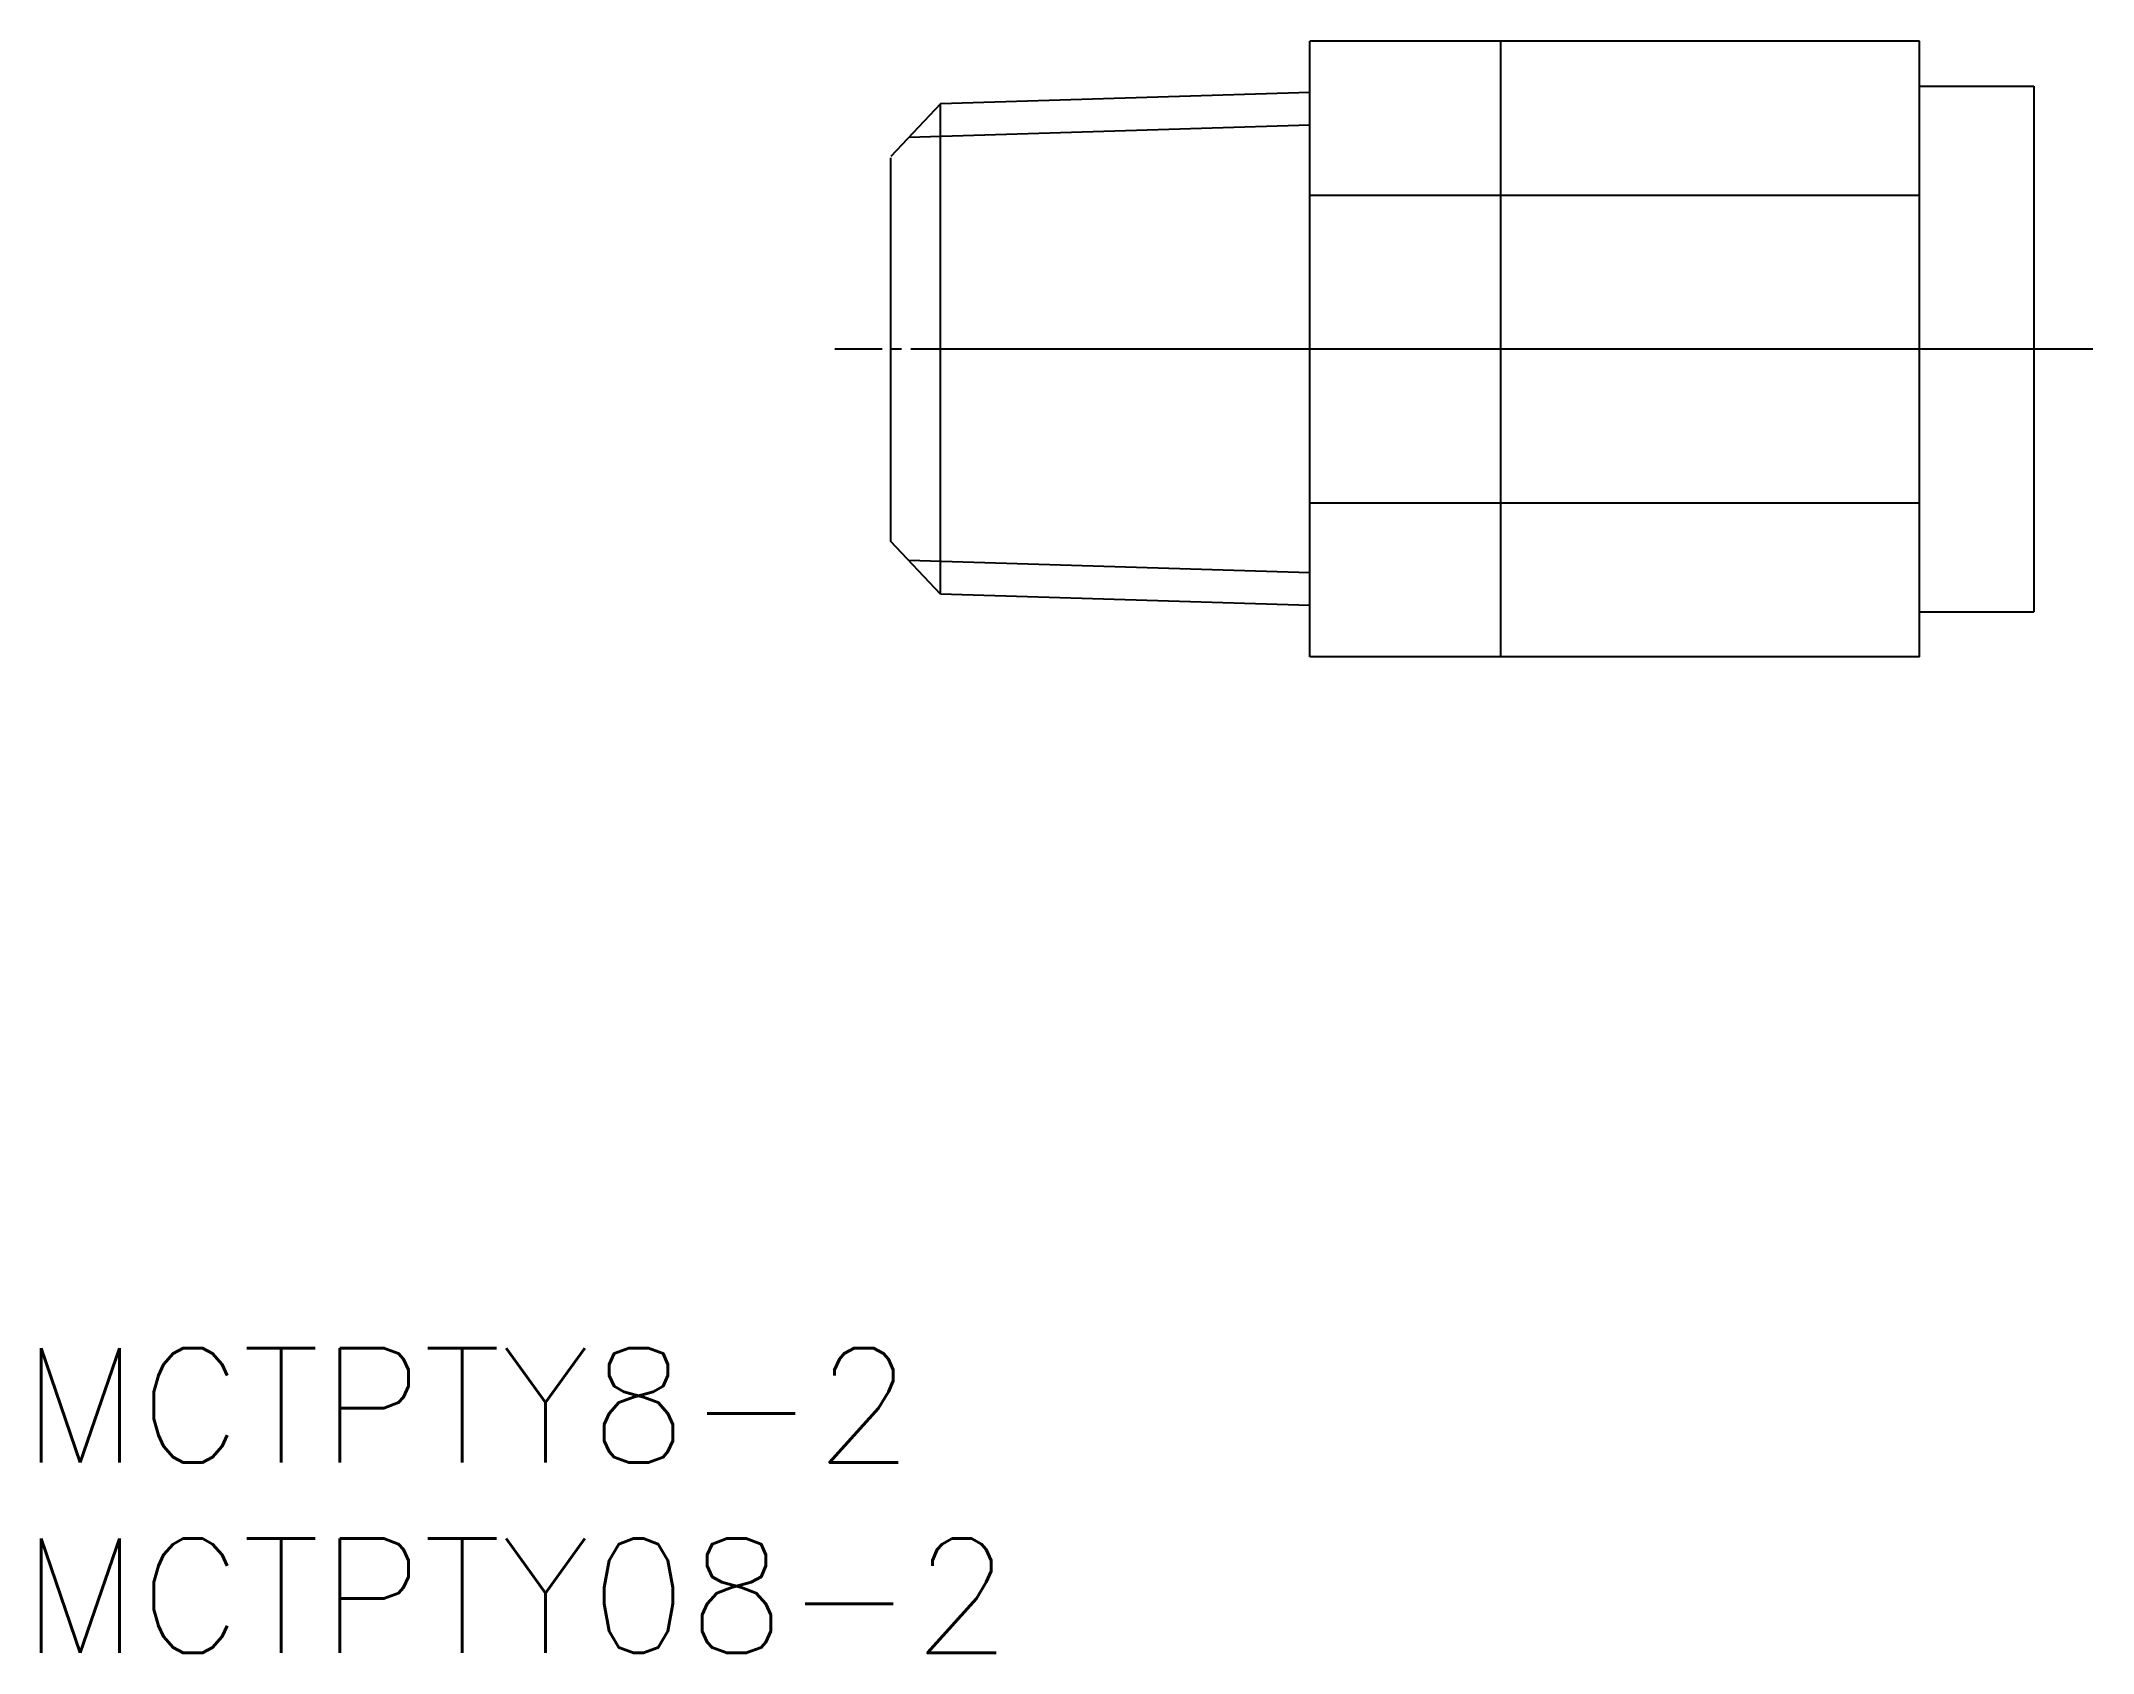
# Model space of a CAD drawing. Extents: x 0.5 to 54.4, y 0 to 42.3.
import ezdxf

# ---------------------------------------------------------------- set-up
doc = ezdxf.new("R2010")
doc.units = 0
doc.linetypes.add('CENTER', pattern=[2, 1.25, -0.25, 0.25, -0.25])
doc.layers.get('0').update_dxf_attribs({"linetype": 'CONTINUOUS'})
doc.layers.add('CENTER', color=1, linetype='CENTER')
doc.styles.get("Standard").update_dxf_attribs({"font": 'txt.shx'})

# ---------------------------------------------------------------- blocks, each defined once
blk = doc.blocks.new('*U2')
at = {"color": 7, "linetype": 'CONTINUOUS'}
blk.add_text('MCTPTY08-2', height=3, dxfattribs=at).set_placement((0, 0))
blk = doc.blocks.new('*U3')
at = {"color": 7, "linetype": 'CONTINUOUS'}
blk.add_text('MCTPTY8-2', height=3, dxfattribs=at).set_placement((0, 5))

msp = doc.modelspace()

# ---------------------------------------------------------------- linework, layer by layer
at = {"color": 7, "linetype": 'CONTINUOUS'}
for p, q in [((49.826, 42.308), (33.826, 42.308)), ((33.826, 26.143), (33.826, 42.308)), ((38.826, 42.308), (38.826, 26.143)), ((49.826, 26.143), (49.826, 42.308)), ((33.826, 40.96), (24.125, 40.657)), ((49.826, 41.126), (52.826, 41.126)), ((52.826, 41.126), (52.826, 27.326)), ((24.125, 40.657), (22.826, 39.274)), ((24.125, 27.794), (24.125, 40.657)), ((33.826, 40.104), (23.297, 39.775)), ((22.826, 29.177), (22.826, 39.246)), ((33.826, 38.267), (49.826, 38.267)), ((33.826, 30.184), (49.826, 30.184)), ((24.125, 27.794), (22.826, 29.177)), ((33.826, 28.347), (23.297, 28.676)), ((33.826, 27.491), (24.125, 27.794)), ((49.826, 27.326), (52.826, 27.326)), ((49.826, 26.143), (33.826, 26.143))]:
    msp.add_line(p, q, dxfattribs=at)
at = {"layer": 'CENTER', "color": 1, "linetype": 'CENTER'}
for p, q in [((21.349, 34.226), (54.38, 34.226)), ((24.167, 34.226), (53.728, 34.226))]:
    msp.add_line(p, q, dxfattribs=at)

# ---------------------------------------------------------------- block references
at = {"color": 7, "linetype": 'CONTINUOUS'}
for name in ['*U3', '*U2']:
    msp.add_blockref(name, (0, 0), dxfattribs=at)

doc.saveas('drawing.dxf')
